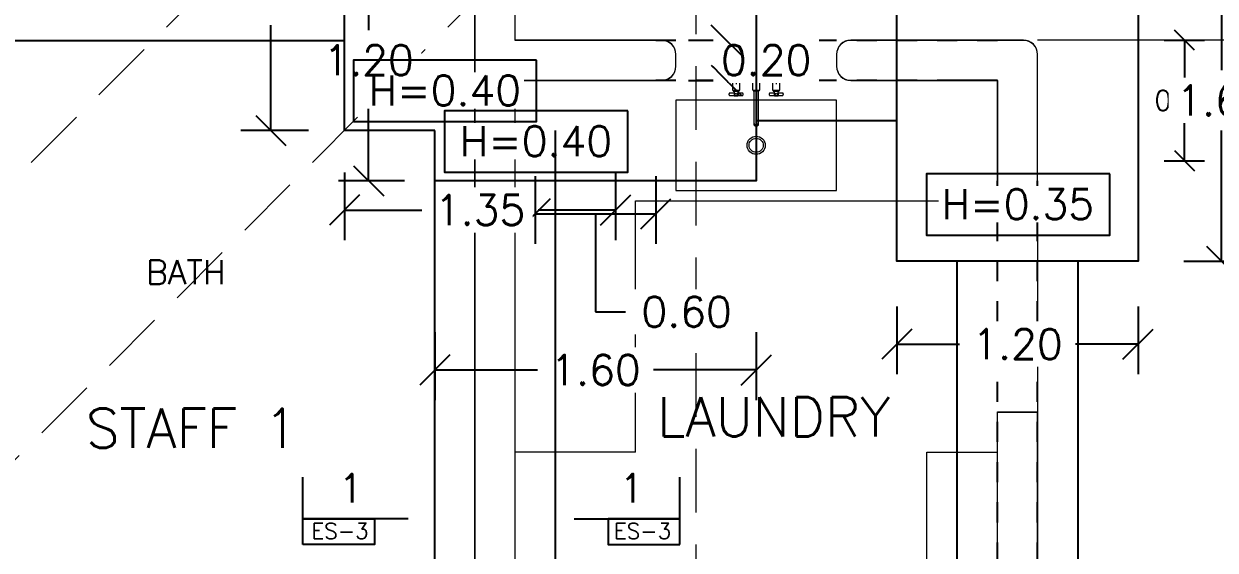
# Model space of a CAD drawing. Header units: metres. Extents: x -25 to 234, y -25 to 53.
# Drawn here: x 91.08 to 97.01, y 31.92 to 34.54 of the extents above; entities that cross this region are included whole.
import ezdxf

# ---------------------------------------------------------------- set-up
doc = ezdxf.new("R2010")
doc.units = ezdxf.units.M
doc.header["$LTSCALE"] = 0.1
doc.header["$MEASUREMENT"] = 0
doc.header["$PDMODE"] = 66
for name, pattern in [('CENTER2', [28.575, 19.05, -3.175, 3.175, -3.175]), ('CONTINUA', [0]), ('HIDDEN', [0.375, 0.25, -0.125]), ('HIDDEN2', [4.7625, 3.175, -1.5875])]:
    doc.linetypes.add(name, pattern=pattern)
for name, color, linetype in [('001-DIMTEXTO', 4, 'Continuous'), ('DIMENSIONES', 7, 'Continuous'), ('DIMTEXTO', 4, 'Continuous'), ('HATCH', 8, 'Continuous'), ('TEXTOS', 4, 'Continuous'), ('VIGAS', 1, 'HIDDEN'), ('ZAPATAS', 6, 'Continuous')]:
    doc.layers.add(name, color=color, linetype=linetype)
for name, color, linetype, lineweight in [('A-WALL', 7, 'Continuous', 5), ('MOB FIJOS', 251, 'Continuous', 0), ('MOBILIARIOS', 252, 'Continuous', 0), ('piso', 253, 'Continuous', 0)]:
    doc.layers.add(name, color=color, linetype=linetype, lineweight=lineweight)
doc.layers.add('Techos 1', color=7, linetype='HIDDEN2', lineweight=9, true_color=0x42391a)
doc.styles.add('SMPLEX', font='simplex.shx')
doc.styles.get("Standard").update_dxf_attribs({"font": 'arial.ttf'})
doc.dimstyles.new('DIM-50', dxfattribs={"dimscale": 0.5, "dimtxt": 0.2, "dimasz": 0.2, "dimexe": 0.2, "dimexo": 0.2, "dimgap": 0.1, "dimtad": 0, "dimtih": 1, "dimtoh": 1, "dimzin": 0, "dimdsep": 46, "dimtxsty": 'SMPLEX', "dimblk1": 'OBLIQUE', "dimblk2": 'OBLIQUE', "dimsah": 1, "dimcen": 0.2, "dimclrd": 4, "dimclre": 4, "dimclrt": 4, "dimadec": 0, "dimazin": 0, "dimtfac": 1, "dimtmove": 0, "dimatfit": 3, "dimldrblk": 'OPEN30', "dimfxl": 0.2, "dimfxlon": 1, "dimtolj": 1, "dimtzin": 0, "dimarcsym": 0})
doc.dimstyles.new('DIM-75', dxfattribs={"dimscale": 0.75, "dimtxt": 0.2, "dimasz": 0.2, "dimexe": 0.2, "dimexo": 0.2, "dimgap": 0.1, "dimtad": 0, "dimtih": 1, "dimtoh": 1, "dimzin": 0, "dimdsep": 46, "dimtxsty": 'SMPLEX', "dimblk1": 'OBLIQUE', "dimblk2": 'OBLIQUE', "dimsah": 1, "dimcen": 0.2, "dimclrd": 4, "dimclre": 4, "dimclrt": 4, "dimadec": 0, "dimazin": 0, "dimtfac": 1, "dimtmove": 1, "dimatfit": 3, "dimldrblk": 'OPEN30', "dimfxl": 0.25, "dimfxlon": 1, "dimtfill": 1, "dimtolj": 1, "dimtzin": 0, "dimarcsym": 0})

# ---------------------------------------------------------------- blocks, each defined once
blk = doc.blocks.new('bn29-63')
at = {"linetype": 'CENTER2'}
for p, q in [((-0.1, 0.02), (-0.1, -0.02)), ((-0.025, 0), (-0.031, 0)), ((0.02, 0), (-0.02, 0)), ((0, 0.025), (0, 0.0035)), ((0, 0.02), (0, -0.02)), ((0.025, 0), (0.031, 0)), ((0.1, 0.02), (0.1, -0.02)), ((-0.08, 0), (-0.12, 0)), ((0, -0.025), (0, -0.0035)), ((0.12, 0), (0.08, 0))]:
    blk.add_line(p, q, dxfattribs=at)
at = {"linetype": 'Continuous'}
for p, q in [((-0.0275, 0), (-0.0275, -0.0055)), ((0.0275, -0.0055), (0.0275, 0)), ((-0.1275, 0), (-0.0725, 0)), ((-0.1275, 0), (-0.1275, -0.0055)), ((-0.127, -0.006), (-0.073, -0.006)), ((-0.1225, -0.0065), (-0.1225, -0.0095)), ((-0.122, -0.01), (-0.078, -0.01)), ((-0.118, -0.01), (-0.118, -0.0505)), ((-0.1175, -0.051), (-0.0825, -0.051)), ((-0.1148, -0.051), (-0.1148, -0.0547)), ((-0.1144, -0.0552), (-0.0856, -0.0552)), ((-0.1098, -0.0554), (-0.0903, -0.0554)), ((-0.1098, -0.0554), (-0.1098, -0.0674)), ((-0.1089, -0.0552), (-0.1089, -0.0554)), ((-0.0911, -0.0554), (-0.0911, -0.0552)), ((-0.0903, -0.0675), (-0.0903, -0.0554)), ((-0.0851, -0.0547), (-0.0851, -0.051)), ((-0.082, -0.0505), (-0.082, -0.01)), ((-0.0775, -0.0095), (-0.0775, -0.0065)), ((-0.0725, -0.0055), (-0.0725, 0)), ((-0.0225, -0.007), (-0.0225, -0.0095)), ((-0.018, -0.011), (-0.018, -0.0495)), ((-0.015, -0.051), (-0.015, -0.0535)), ((-0.0115, -0.055), (-0.0115, -0.1745)), ((0.0115, -0.1745), (0.0115, -0.055)), ((0.015, -0.0535), (0.015, -0.051)), ((0.018, -0.0495), (0.018, -0.011)), ((0.0225, -0.0095), (0.0225, -0.007)), ((0.0725, 0), (0.1275, 0)), ((0.0725, 0), (0.0725, -0.0055)), ((0.073, -0.006), (0.127, -0.006)), ((0.0775, -0.0065), (0.0775, -0.0095)), ((0.078, -0.01), (0.122, -0.01)), ((0.082, -0.01), (0.082, -0.0505)), ((0.0825, -0.051), (0.1175, -0.051)), ((0.0851, -0.051), (0.0851, -0.0547)), ((0.0856, -0.0552), (0.1144, -0.0552)), ((0.0902, -0.0554), (0.1097, -0.0554)), ((0.0902, -0.0554), (0.0902, -0.0674)), ((0.0911, -0.0552), (0.0911, -0.0554)), ((0.1089, -0.0554), (0.1089, -0.0552)), ((0.1097, -0.0675), (0.1097, -0.0554)), ((0.1148, -0.0547), (0.1148, -0.051)), ((0.118, -0.0505), (0.118, -0.01)), ((0.1225, -0.0095), (0.1225, -0.0065)), ((0.1275, -0.0055), (0.1275, 0)), ((-0.1353, -0.0707), (-0.1353, -0.0709)), ((-0.1353, -0.0709), (-0.1353, -0.0711)), ((-0.1098, -0.0649), (-0.132, -0.0649)), ((-0.132, -0.0769), (-0.1098, -0.0769)), ((-0.1098, -0.0743), (-0.1098, -0.0779)), ((-0.1092, -0.0784), (-0.0908, -0.0784)), ((-0.068, -0.0649), (-0.0903, -0.0649)), ((-0.0903, -0.0779), (-0.0903, -0.0744)), ((-0.0903, -0.0769), (-0.068, -0.0769)), ((-0.0647, -0.0709), (-0.0647, -0.0708)), ((-0.0647, -0.0711), (-0.0647, -0.0709)), ((0.0647, -0.0707), (0.0647, -0.0709)), ((0.0647, -0.0709), (0.0647, -0.0711)), ((0.0902, -0.0649), (0.068, -0.0649)), ((0.068, -0.0769), (0.0902, -0.0769)), ((0.0902, -0.0743), (0.0902, -0.0779)), ((0.0908, -0.0784), (0.1092, -0.0784)), ((0.132, -0.0649), (0.1097, -0.0649)), ((0.1097, -0.0779), (0.1097, -0.0744)), ((0.1097, -0.0769), (0.132, -0.0769)), ((0.1353, -0.0709), (0.1353, -0.0708)), ((0.1353, -0.0711), (0.1353, -0.0709)), ((-0.0115, -0.1745), (-0.0115, -0.2108)), ((0.0115, -0.2108), (0.0115, -0.1745)), ((-0.0116, -0.2129), (-0.0116, -0.2196)), ((-0.0115, -0.2108), (-0.0115, -0.2129)), ((0.0115, -0.2129), (0.0115, -0.2108)), ((0.0116, -0.2196), (0.0116, -0.2129))]:
    blk.add_line(p, q, dxfattribs=at)
for centre in [(-0.1, -0.0709), (0.1, -0.0709)]:
    blk.add_circle(centre, 0.006, dxfattribs=at)
for centre, radius, start, end in [((-0.127, -0.0055), 0.0005, 180, 270), ((-0.123, -0.0065), 0.0005, 0, 90), ((-0.122, -0.0095), 0.0005, 180, 270), ((-0.1175, -0.0505), 0.0005, 180, 270), ((-0.1144, -0.0547), 0.0005, 180, 270), ((-0.0856, -0.0547), 0.0005, 270, 0), ((-0.0825, -0.0505), 0.0005, 270, 0), ((-0.078, -0.0095), 0.0005, 270, 0), ((-0.077, -0.0065), 0.0005, 90, 180), ((-0.073, -0.0055), 0.0005, 270, 0), ((-0.027, -0.0055), 0.000484, 180.59089, 257.20816), ((-0.0118, 2.0449), 2.0509, 269.6737, 270.02288), ((-0.0235, -0.007), 0.000994, 359.90149, 76.90515), ((-0.019, -0.011), 0.000956, 357.64471, 77.70928), ((-0.0175, -0.0495), 0.000478, 178.26733, 257.13819), ((-0.016, -0.051), 0.000959, 357.75001, 77.99186), ((-0.0125, -0.055), 0.000979, 359.48235, 72.31636), ((0.0125, -0.055), 0.000994, 107.89165, 180.11735), ((0.0145, -0.0535), 0.000492, 288.09484, 0.3106), ((0.016, -0.051), 0.000997, 103.36277, 180.02544), ((0.0175, -0.0495), 0.000475, 305.7664, 0.81013), ((0.019, -0.011), 0.000999, 105.48615, 180.00027), ((0.022, -0.0095), 0.000468, 302.26955, 1.21771), ((0.0235, -0.007), 0.000969, 105.51501, 182.34459), ((0.073, -0.0055), 0.0005, 180, 270), ((0.077, -0.0065), 0.0005, 0, 90), ((0.078, -0.0095), 0.0005, 180, 270), ((0.0825, -0.0505), 0.0005, 180, 270), ((0.0856, -0.0547), 0.0005, 180, 270), ((0.1144, -0.0547), 0.0005, 270, 0), ((0.1175, -0.0505), 0.0005, 270, 0), ((0.122, -0.0095), 0.0005, 270, 0), ((0.123, -0.0065), 0.0005, 90, 180), ((0.127, -0.0055), 0.0005, 270, 0), ((-0.1092, -0.0779), 0.0005, 180, 270), ((-0.0908, -0.0779), 0.0005, 270, 0), ((0.0908, -0.0779), 0.0005, 180, 270), ((0.1092, -0.0779), 0.0005, 270, 0), ((0, -0.2181), 0.0121, 213.9793, 325.16022)]:
    blk.add_arc(centre, radius, start, end, dxfattribs=at)
for centre, major_axis, ratio, start_param, end_param in [((0, 0), (0.0275, 0), 0.000034, 2.667121, 6.283185), ((0, 0), (0.0259, 0), 0.000034, 2.815846, 6.283185), ((0, 0), (0.0275, 0), 0.000034, 0, 0.47639), ((0, 0), (0.0259, 0), 0.000034, 0, 0.327867), ((0, -0.006), (0.027, 0), 0.000034, 3.141456, 6.282925), ((0, -0.01), (0.022, 0), 0.000034, 3.142066, 6.283185), ((0, -0.05), (0.0175, 0), 0.000034, 2.696758, 6.283185), ((0, -0.054), (0.0145, 0), 0.000034, 3.141569, 6.283185), ((0, -0.05), (0.0175, 0), 0.000034, 0, 0.440577), ((0, -0.2129), (0.0116, 0), 0.906322, 3.141593, 6.283185), ((0, -0.2196), (0.0116, 0), 0.906322, 3.141593, 3.655143), ((0, -0.2129), (0.0115, 0), 0.906322, 3.141593, 6.283185), ((0, -0.2196), (0.0116, 0), 0.906322, 5.752494, 6.283185)]:
    blk.add_ellipse(centre, major_axis=major_axis, ratio=ratio, start_param=start_param, end_param=end_param, dxfattribs=at)
for points, knots in [([(-0.0225, -0.0095), (-0.0225, -0.0095), (-0.0225, -0.0096), (-0.0225, -0.0097), (-0.0224, -0.0098), (-0.0223, -0.0099), (-0.0222, -0.01), (-0.0222, -0.01), (-0.0221, -0.01)], [0, 0, 0, 0, 0.042757, 0.325645, 0.547786, 0.733379, 0.889807, 1, 1, 1, 1]), ([(-0.015, -0.0535), (-0.015, -0.0535), (-0.015, -0.0536), (-0.015, -0.0537), (-0.0149, -0.0538), (-0.0148, -0.0539), (-0.0147, -0.054), (-0.0146, -0.054), (-0.0146, -0.054), (-0.0146, -0.054)], [0, 0, 0, 0, 0.071045, 0.33477, 0.544053, 0.719742, 0.867475, 0.987287, 1, 1, 1, 1]), ([(0.0271, -0.006), (0.0272, -0.006), (0.0272, -0.0059), (0.0274, -0.0058), (0.0275, -0.0057), (0.0275, -0.0056), (0.0275, -0.0055), (0.0275, -0.0055)], [0, 0, 0, 0, 0.168578, 0.402971, 0.679997, 0.948361, 1, 1, 1, 1]), ([(-0.1321, -0.0649), (-0.1321, -0.0649), (-0.1324, -0.0649), (-0.1329, -0.0651), (-0.1335, -0.0655), (-0.134, -0.066), (-0.1344, -0.0668), (-0.1348, -0.0677), (-0.1351, -0.0687), (-0.1353, -0.0697), (-0.1353, -0.0704), (-0.1353, -0.0707)], [0, 0, 0, 0, 0.045604, 0.158159, 0.271631, 0.39062, 0.514613, 0.640295, 0.76551, 0.890129, 1, 1, 1, 1]), ([(-0.1353, -0.0711), (-0.1353, -0.0712), (-0.1353, -0.0717), (-0.1352, -0.0726), (-0.135, -0.0736), (-0.1346, -0.0746), (-0.1342, -0.0754), (-0.1337, -0.0761), (-0.1332, -0.0766), (-0.1326, -0.0769), (-0.1322, -0.0769), (-0.1321, -0.0769)], [0, 0, 0, 0, 0.048847, 0.173034, 0.297636, 0.422848, 0.549037, 0.676469, 0.804317, 0.914337, 1, 1, 1, 1]), ([(-0.1098, -0.0674), (-0.1098, -0.0678), (-0.1097, -0.0681), (-0.1097, -0.0693), (-0.1097, -0.0701), (-0.1097, -0.0722), (-0.1098, -0.0734), (-0.1098, -0.0743)], [0.4022822, 0.4022822, 0.4022822, 0.4022822, 0.4375, 0.4375, 0.5, 0.5, 0.5975436, 0.5975436, 0.5975436, 0.5975436]), ([(-0.0903, -0.0675), (-0.0903, -0.0678), (-0.0903, -0.0682), (-0.0903, -0.0693), (-0.0903, -0.0701), (-0.0903, -0.0709)], [0.90411341, 0.90411341, 0.90411341, 0.90411341, 0.9375, 0.9375, 1, 1, 1, 1]), ([(-0.0647, -0.0708), (-0.0647, -0.0706), (-0.0647, -0.0701), (-0.0648, -0.0692), (-0.065, -0.0682), (-0.0654, -0.0672), (-0.0658, -0.0664), (-0.0663, -0.0657), (-0.0668, -0.0652), (-0.0674, -0.0649), (-0.0678, -0.0649), (-0.0679, -0.0649)], [0, 0, 0, 0, 0.048847, 0.173034, 0.297636, 0.422848, 0.549037, 0.676469, 0.804317, 0.914337, 1, 1, 1, 1]), ([(-0.0679, -0.0769), (-0.0679, -0.0769), (-0.0676, -0.0769), (-0.0671, -0.0767), (-0.0665, -0.0763), (-0.066, -0.0758), (-0.0656, -0.075), (-0.0652, -0.0742), (-0.0649, -0.0731), (-0.0647, -0.0721), (-0.0647, -0.0714), (-0.0647, -0.0711)], [0, 0, 0, 0, 0.045604, 0.158159, 0.271631, 0.39062, 0.514613, 0.640295, 0.76551, 0.890129, 1, 1, 1, 1]), ([(0.0679, -0.0649), (0.0679, -0.0649), (0.0676, -0.0649), (0.0671, -0.0651), (0.0665, -0.0655), (0.066, -0.066), (0.0656, -0.0668), (0.0652, -0.0677), (0.0649, -0.0687), (0.0647, -0.0697), (0.0647, -0.0704), (0.0647, -0.0707)], [0, 0, 0, 0, 0.045604, 0.158159, 0.271631, 0.39062, 0.514613, 0.640295, 0.76551, 0.890129, 1, 1, 1, 1]), ([(0.0647, -0.0711), (0.0647, -0.0712), (0.0647, -0.0717), (0.0648, -0.0726), (0.065, -0.0736), (0.0654, -0.0746), (0.0658, -0.0754), (0.0663, -0.0761), (0.0668, -0.0766), (0.0674, -0.0769), (0.0678, -0.0769), (0.0679, -0.0769)], [0, 0, 0, 0, 0.048847, 0.173034, 0.297636, 0.422848, 0.549037, 0.676469, 0.804317, 0.914337, 1, 1, 1, 1]), ([(0.0902, -0.0674), (0.0902, -0.0678), (0.0903, -0.0681), (0.0903, -0.0693), (0.0903, -0.0701), (0.0903, -0.0722), (0.0902, -0.0734), (0.0902, -0.0743)], [0.4022822, 0.4022822, 0.4022822, 0.4022822, 0.4375, 0.4375, 0.5, 0.5, 0.5975436, 0.5975436, 0.5975436, 0.5975436]), ([(0.1097, -0.0675), (0.1097, -0.0678), (0.1097, -0.0682), (0.1097, -0.0693), (0.1097, -0.0701), (0.1097, -0.0709)], [0.90411341, 0.90411341, 0.90411341, 0.90411341, 0.9375, 0.9375, 1, 1, 1, 1]), ([(0.1353, -0.0708), (0.1353, -0.0706), (0.1353, -0.0701), (0.1352, -0.0692), (0.135, -0.0682), (0.1346, -0.0672), (0.1342, -0.0664), (0.1337, -0.0657), (0.1332, -0.0652), (0.1326, -0.0649), (0.1322, -0.0649), (0.1321, -0.0649)], [0, 0, 0, 0, 0.048847, 0.173034, 0.297636, 0.422848, 0.549037, 0.676469, 0.804317, 0.914337, 1, 1, 1, 1]), ([(0.1321, -0.0769), (0.1321, -0.0769), (0.1324, -0.0769), (0.1329, -0.0767), (0.1335, -0.0763), (0.134, -0.0758), (0.1344, -0.075), (0.1348, -0.0742), (0.1351, -0.0731), (0.1353, -0.0721), (0.1353, -0.0714), (0.1353, -0.0711)], [0, 0, 0, 0, 0.045604, 0.158159, 0.271631, 0.39062, 0.514613, 0.640295, 0.76551, 0.890129, 1, 1, 1, 1])]:
    blk.add_open_spline(points, degree=3, knots=knots, dxfattribs=at)
for points in [[(-0.0903, -0.0709), (-0.0903, -0.0722), (-0.0903, -0.0734), (-0.0903, -0.0744)], [(0.1097, -0.0709), (0.1097, -0.0722), (0.1097, -0.0734), (0.1097, -0.0744)]]:
    blk.add_open_spline(points, degree=3, dxfattribs=at)
blk = doc.blocks.new('PL MUEBLES 1N NASAS 09')
at = {"layer": 'A-WALL', "color": 4}
for p, q in [((47.6305, 35.6941), (47.6305, 39.089)), ((50.2305, 38.759), (50.0305, 38.759)), ((50.2305, 38.129), (50.2305, 38.759)), ((50.3005, 38.059), (50.3605, 38.059)), ((50.2305, 34.759), (50.2305, 37.109)), ((50.2305, 37.109), (50.4305, 37.109)), ((50.4305, 34.629), (50.4305, 37.109))]:
    blk.add_line(p, q, dxfattribs=at)
for points in [[(47.8305, 38.959), (47.8305, 39.289, 0.414214), (47.7605, 39.359), (44.4005, 39.359, -0.414214), (44.3305, 39.429), (44.3305, 39.6863, 0.414214), (44.2605, 39.7563), (44.1805, 39.7563), (44.1805, 39.359), (42.1305, 39.359)], [(47.8305, 34.759), (47.8305, 38.759), (48.5605, 38.759, 0.414214), (48.6305, 38.829), (48.6305, 38.889, 0.414214), (48.5605, 38.959), (47.8305, 38.959)], [(50.4305, 38.129), (50.4305, 38.889, 0.414214), (50.3605, 38.959), (49.5005, 38.959, 0.414214), (49.4305, 38.889), (49.4305, 38.829, 0.414214), (49.5005, 38.759), (50.2305, 38.759)]]:
    blk.add_lwpolyline(points, format="xyb", dxfattribs=at)
for centre, start, end in [((50.3005, 38.129), 180, 270), ((50.3605, 38.129), 270, 0)]:
    blk.add_arc(centre, 0.07, start, end, dxfattribs=at)
at = {"layer": 'MOB FIJOS', "color": 4, "ltscale": 0.01}
blk.add_lwpolyline([(49.43, 38.6606), (48.63, 38.6606), (48.63, 38.2106), (49.43, 38.2106)], close=True, dxfattribs=at)
for major_axis in [(-0.0318, -0.0318), (-0.0247, -0.0247)]:
    blk.add_ellipse((49.03, 38.4356), major_axis=major_axis, ratio=1, start_param=2.356194489560823, end_param=8.639379796740409, dxfattribs=at)
at = {"layer": 'MOBILIARIOS', "color": 4}
for p, q in [((48.43, 36.909), (47.83, 36.909)), ((49.88, 34.759), (49.88, 36.909)), ((49.88, 36.909), (50.23, 36.909))]:
    blk.add_line(p, q, dxfattribs=at)
blk.add_lwpolyline([(48.43, 36.909), (48.43, 38.159), (50.23, 38.159)], dxfattribs=at)
at = {"layer": 'Techos 1', "color": 4}
for p, q in [((47.3305, 40.259), (44.1805, 37.109)), ((48.7305, 40.259), (44.6305, 36.159)), ((48.7305, 40.259), (48.7305, 32.059))]:
    blk.add_line(p, q, dxfattribs=at)
at = {"layer": 'MOB FIJOS', "color": 4, "ltscale": 0.01}
blk.add_blockref('bn29-63', (49.03, 38.7606), dxfattribs=at)
at = {"layer": 'TEXTOS', "color": 4, "width": 3.404877}
for s, insert, char_height, attachment_point in [('{\\Fromans|c0;\\H0.8x;BATH}', (46.3902, 37.7436), 0.15, 9), ('{\\Fromans|c0; LAUNDRY}', (48.403, 36.9868), 0.195, 7), ('{\\Fromans|c0; STAFF 1}', (45.5608, 36.9302), 0.195, 7)]:
    blk.add_mtext(s, dxfattribs=dict(at, insert=insert, char_height=char_height, attachment_point=attachment_point))
blk = doc.blocks.new('A$C2bbc346b')
at = {"layer": 'A-WALL', "color": 7, "true_color": 0xffffff}
blk.add_line((10.4, -14.1891), (10.2, -14.1891), dxfattribs=at)
blk.add_lwpolyline([(7.8, -13.8591), (7.8, -17.254)], dxfattribs=at)
for points in [[(8, -18.1891), (8, -14.1891), (8.73, -14.1891, 0.414214), (8.8, -14.1191), (8.8, -14.0591, 0.414214), (8.73, -13.9891), (8, -13.9891), (8, -13.6591, 0.414214)], [(10.2, -18.1891), (10.4, -18.1891), (10.4, -15.8391), (10.6, -15.8391), (10.6, -18.3191, -0.414214), (10.53, -18.3891), (9.87, -18.3891, -0.414214), (9.8, -18.3191), (9.8, -18.2591, -0.414214), (9.87, -18.1891), (10.4, -18.1891), (10.4, -16.5555)]]:
    blk.add_lwpolyline(points, format="xyb", dxfattribs=at)
blk.add_lwpolyline([(10.53, -14.8891, 0.414214), (10.6, -14.8191), (10.6, -14.0591, 0.414214), (10.53, -13.9891), (9.67, -13.9891, 0.414214), (9.6, -14.0591), (9.6, -14.1191, 0.414214), (9.67, -14.1891), (10.4, -14.1891), (10.4, -14.8191, 0.414214), (10.47, -14.8891)], format="xyb", close=True, dxfattribs=at)
blk = doc.blocks.new('_Oblique')
at = {"color": 0, "linetype": 'ByBlock', "lineweight": -2}
blk.add_line((-0.5, -0.5), (0.5, 0.5), dxfattribs=at)
blk = doc.blocks.new('*D787')
at = {"layer": 'Defpoints', "color": 0, "ltscale": 0.2, "transparency": 16777216}
for p in [(103.5491, -15.995), (104.2799, -15.995), (103.5491, -16.595)]:
    blk.add_point(p, dxfattribs=at)
at = {"layer": 'DIMTEXTO', "color": 4, "lineweight": -2, "ltscale": 0.2, "transparency": 16777216}
for p, q in [((104.1799, -15.995), (104.3799, -15.995)), ((104.2799, -15.995), (104.2799, -16.195)), ((104.2799, -16.595), (104.2799, -16.395)), ((104.1799, -16.595), (104.3799, -16.595))]:
    blk.add_line(p, q, dxfattribs=at)
at = {"layer": 'DIMTEXTO', "color": 4, "lineweight": -2, "ltscale": 0.2, "transparency": 16777216, "xscale": 0.1, "yscale": 0.1, "zscale": 0.1}
for p, rotation in [((104.2799, -15.995), 90), ((104.2799, -16.595), 270)]:
    blk.add_blockref('_Oblique', p, dxfattribs=dict(at, rotation=rotation))
at = {"layer": 'DIMTEXTO', "color": 4, "ltscale": 0.2, "transparency": 16777216, "insert": (104.2799, -16.295), "char_height": 0.1, "attachment_point": 5, "style": 'SMPLEX'}
blk.add_mtext('\\A1;0.60', dxfattribs=at)
blk = doc.blocks.new('_Open30')
at = {"layer": 'DIMTEXTO', "color": 0, "lineweight": -2}
for p, q in [((-1, 0.268), (0, 0)), ((0, 0), (-1, -0.268)), ((0, 0), (-1, 0))]:
    blk.add_line(p, q, dxfattribs=at)
blk = doc.blocks.new('*D789')
at = {"layer": 'Defpoints', "color": 0, "ltscale": 0.2, "transparency": 16777216}
for p in [(103.3493, -15.7136), (103.3493, -15.9947), (103.5491, -15.995)]:
    blk.add_point(p, dxfattribs=at)
at = {"layer": 'DIMTEXTO', "color": 4, "lineweight": -2, "ltscale": 0.2, "transparency": 16777216}
for p, q in [((103.3493, -15.8136), (103.3493, -15.6136)), ((103.5491, -15.8136), (103.5491, -15.6136)), ((103.3493, -15.7136), (103.2493, -15.7136)), ((103.5491, -15.7136), (103.3493, -15.7136))]:
    blk.add_line(p, q, dxfattribs=at)
at = {"layer": 'DIMTEXTO', "color": 4, "lineweight": -2, "ltscale": 0.2, "transparency": 16777216, "xscale": 0.1, "yscale": 0.1, "zscale": 0.1, "rotation": 180}
blk.add_blockref('_Oblique', (103.3493, -15.7136), dxfattribs=at)
at = {"layer": 'DIMTEXTO', "color": 4, "lineweight": -2, "ltscale": 0.2, "transparency": 16777216, "xscale": 0.1, "yscale": 0.1, "zscale": 0.1}
blk.add_blockref('_Oblique', (103.5491, -15.7136), dxfattribs=at)
at = {"layer": 'DIMTEXTO', "color": 4, "ltscale": 0.2, "transparency": 16777216, "insert": (103.0469, -15.7136), "char_height": 0.1, "attachment_point": 5, "style": 'SMPLEX'}
blk.add_mtext('\\A1;0.20', dxfattribs=at)
blk = doc.blocks.new('*D945')
at = {"layer": 'Defpoints', "color": 0, "linetype": 'CONTINUA', "transparency": 16777216}
for p in [(101.0491, -16.409), (101.6491, -16.409), (101.6491, -16.8595)]:
    blk.add_point(p, dxfattribs=at)
at = {"layer": 'DIMENSIONES', "color": 4, "linetype": 'CONTINUA', "lineweight": -2, "transparency": 16777216}
for p, q in [((101.0491, -16.672), (101.0491, -17.0095)), ((101.6491, -16.672), (101.6491, -17.0095)), ((101.0491, -16.8595), (101.6491, -16.8595)), ((101.3491, -16.8595), (101.3491, -17.347)), ((101.3491, -17.347), (101.4991, -17.347))]:
    blk.add_line(p, q, dxfattribs=at)
at = {"layer": 'DIMENSIONES', "color": 4, "linetype": 'CONTINUA', "lineweight": -2, "transparency": 16777216, "xscale": 0.15, "yscale": 0.15, "zscale": 0.15, "rotation": 180}
blk.add_blockref('_Oblique', (101.0491, -16.8595), dxfattribs=at)
at = {"layer": 'DIMENSIONES', "color": 4, "linetype": 'CONTINUA', "lineweight": -2, "transparency": 16777216, "xscale": 0.15, "yscale": 0.15, "zscale": 0.15}
blk.add_blockref('_Oblique', (101.6491, -16.8595), dxfattribs=at)
at = {"layer": 'DIMENSIONES', "color": 4, "linetype": 'CONTINUA', "transparency": 16777216, "insert": (101.8027, -17.347), "char_height": 0.15, "attachment_point": 5, "style": 'SMPLEX', "bg_fill": 3, "box_fill_scale": 1.25, "bg_fill_color": 256, "bg_fill_true_color": 13158600, "bg_fill_transparency": 0}
blk.add_mtext('\\A1;0.60', dxfattribs=at)
blk = doc.blocks.new('*D946')
at = {"layer": 'Defpoints', "color": 0, "linetype": 'CONTINUA', "transparency": 16777216}
for p in [(101.6491, -15.995), (101.0491, -16.195)]:
    blk.add_point(p, dxfattribs=at)
at = {"layer": 'DIMENSIONES', "color": 4, "linetype": 'CONTINUA', "lineweight": -2, "transparency": 16777216}
for p, q in [((101.8126, -15.995), (102.1501, -15.995)), ((102.0001, -16.195), (102.0001, -15.995)), ((101.8126, -16.195), (102.1501, -16.195))]:
    blk.add_line(p, q, dxfattribs=at)
at = {"layer": 'DIMENSIONES', "color": 4, "linetype": 'CONTINUA', "transparency": 16777216, "insert": (102.1985, -16.095), "char_height": 0.15, "attachment_point": 5, "style": 'SMPLEX', "bg_fill": 3, "box_fill_scale": 1.25, "bg_fill_color": 256, "bg_fill_true_color": 13158600, "bg_fill_transparency": 0}
blk.add_mtext('\\A1;0.20', dxfattribs=at)
at = {"layer": 'Defpoints', "color": 0, "linetype": 'CONTINUA', "transparency": 16777216}
blk.add_point((102.0001, -15.995), dxfattribs=at)
at = {"layer": 'DIMENSIONES', "color": 4, "linetype": 'CONTINUA', "lineweight": -2, "transparency": 16777216, "xscale": 0.15, "yscale": 0.15, "zscale": 0.15}
for p, rotation in [((102.0001, -15.995), 90), ((102.0001, -16.195), 270)]:
    blk.add_blockref('_Oblique', p, dxfattribs=dict(at, rotation=rotation))
blk = doc.blocks.new('*D947')
at = {"layer": 'Defpoints', "color": 0, "linetype": 'CONTINUA', "transparency": 16777216}
for p in [(100.5491, -16.695), (102.1491, -16.695), (102.1491, -17.6366)]:
    blk.add_point(p, dxfattribs=at)
at = {"layer": 'DIMENSIONES', "color": 4, "linetype": 'CONTINUA', "lineweight": -2, "transparency": 16777216}
for p, q in [((100.5491, -17.4491), (100.5491, -17.7866)), ((102.1491, -17.4491), (102.1491, -17.7866)), ((100.5491, -17.6366), (101.0598, -17.6366)), ((102.1491, -17.6366), (101.6384, -17.6366))]:
    blk.add_line(p, q, dxfattribs=at)
at = {"layer": 'DIMENSIONES', "color": 4, "linetype": 'CONTINUA', "lineweight": -2, "transparency": 16777216, "xscale": 0.15, "yscale": 0.15, "zscale": 0.15, "rotation": 180}
blk.add_blockref('_Oblique', (100.5491, -17.6366), dxfattribs=at)
at = {"layer": 'DIMENSIONES', "color": 4, "linetype": 'CONTINUA', "lineweight": -2, "transparency": 16777216, "xscale": 0.15, "yscale": 0.15, "zscale": 0.15}
blk.add_blockref('_Oblique', (102.1491, -17.6366), dxfattribs=at)
at = {"layer": 'DIMENSIONES', "color": 4, "linetype": 'CONTINUA', "transparency": 16777216, "insert": (101.3491, -17.6366), "char_height": 0.15, "attachment_point": 5, "style": 'SMPLEX', "bg_fill": 3, "box_fill_scale": 1.25, "bg_fill_color": 256, "bg_fill_true_color": 13158600, "bg_fill_transparency": 0}
blk.add_mtext('\\A1;1.60', dxfattribs=at)
blk = doc.blocks.new('*D948')
at = {"layer": 'Defpoints', "color": 0, "linetype": 'CONTINUA', "transparency": 16777216}
for p in [(100.22, -15.495), (100.5491, -15.495), (100.5491, -16.695)]:
    blk.add_point(p, dxfattribs=at)
at = {"layer": 'DIMENSIONES', "color": 4, "linetype": 'CONTINUA', "lineweight": -2, "transparency": 16777216}
for p, q in [((100.3991, -15.495), (100.07, -15.495)), ((100.22, -15.495), (100.22, -15.945)), ((100.22, -16.695), (100.22, -16.245)), ((100.3991, -16.695), (100.07, -16.695))]:
    blk.add_line(p, q, dxfattribs=at)
at = {"layer": 'DIMENSIONES', "color": 4, "linetype": 'CONTINUA', "lineweight": -2, "transparency": 16777216, "xscale": 0.15, "yscale": 0.15, "zscale": 0.15}
for p, rotation in [((100.22, -15.495), 90), ((100.22, -16.695), 270)]:
    blk.add_blockref('_Oblique', p, dxfattribs=dict(at, rotation=rotation))
at = {"layer": 'DIMENSIONES', "color": 4, "linetype": 'CONTINUA', "transparency": 16777216, "insert": (100.22, -16.095), "char_height": 0.15, "attachment_point": 5, "style": 'SMPLEX', "bg_fill": 3, "box_fill_scale": 1.25, "bg_fill_color": 256, "bg_fill_true_color": 13158600, "bg_fill_transparency": 0}
blk.add_mtext('\\A1;1.20', dxfattribs=at)
blk = doc.blocks.new('*D951')
at = {"layer": 'Defpoints', "color": 0, "linetype": 'CONTINUA', "transparency": 16777216}
for p in [(99.7332, -15.095), (100.0997, -15.095), (100.0997, -16.445)]:
    blk.add_point(p, dxfattribs=at)
at = {"layer": 'DIMENSIONES', "color": 4, "linetype": 'CONTINUA', "lineweight": -2, "transparency": 16777216}
for p, q in [((99.9207, -15.095), (99.5832, -15.095)), ((99.7332, -15.095), (99.7332, -15.62)), ((99.7332, -16.445), (99.7332, -15.92)), ((99.9207, -16.445), (99.5832, -16.445))]:
    blk.add_line(p, q, dxfattribs=at)
at = {"layer": 'DIMENSIONES', "color": 4, "linetype": 'CONTINUA', "lineweight": -2, "transparency": 16777216, "xscale": 0.15, "yscale": 0.15, "zscale": 0.15}
for p, rotation in [((99.7332, -15.095), 90), ((99.7332, -16.445), 270)]:
    blk.add_blockref('_Oblique', p, dxfattribs=dict(at, rotation=rotation))
at = {"layer": 'DIMENSIONES', "color": 4, "linetype": 'CONTINUA', "transparency": 16777216, "insert": (99.7332, -15.77), "char_height": 0.15, "attachment_point": 5, "style": 'SMPLEX', "bg_fill": 3, "box_fill_scale": 1.25, "bg_fill_color": 256, "bg_fill_true_color": 13158600, "bg_fill_transparency": 0}
blk.add_mtext('\\A1;1.35', dxfattribs=at)
blk = doc.blocks.new('*D952')
at = {"layer": 'Defpoints', "color": 0, "linetype": 'CONTINUA', "transparency": 16777216}
for p in [(100.0997, -16.445), (101.4491, -16.445), (101.4491, -16.8404)]:
    blk.add_point(p, dxfattribs=at)
at = {"layer": 'DIMENSIONES', "color": 4, "linetype": 'CONTINUA', "lineweight": -2, "transparency": 16777216}
for p, q in [((100.0997, -16.6529), (100.0997, -16.9904)), ((101.4491, -16.6529), (101.4491, -16.9904)), ((100.0997, -16.8404), (100.4851, -16.8404)), ((101.4491, -16.8404), (101.0637, -16.8404))]:
    blk.add_line(p, q, dxfattribs=at)
at = {"layer": 'DIMENSIONES', "color": 4, "linetype": 'CONTINUA', "lineweight": -2, "transparency": 16777216, "xscale": 0.15, "yscale": 0.15, "zscale": 0.15, "rotation": 180}
blk.add_blockref('_Oblique', (100.0997, -16.8404), dxfattribs=at)
at = {"layer": 'DIMENSIONES', "color": 4, "linetype": 'CONTINUA', "lineweight": -2, "transparency": 16777216, "xscale": 0.15, "yscale": 0.15, "zscale": 0.15}
blk.add_blockref('_Oblique', (101.4491, -16.8404), dxfattribs=at)
at = {"layer": 'DIMENSIONES', "color": 4, "linetype": 'CONTINUA', "transparency": 16777216, "insert": (100.7744, -16.8404), "char_height": 0.15, "attachment_point": 5, "style": 'SMPLEX', "bg_fill": 3, "box_fill_scale": 1.25, "bg_fill_color": 256, "bg_fill_true_color": 13158600, "bg_fill_transparency": 0}
blk.add_mtext('\\A1;1.35', dxfattribs=at)
blk = doc.blocks.new('*D962')
at = {"layer": 'Defpoints', "color": 0, "linetype": 'CONTINUA', "transparency": 16777216}
for p in [(102.8491, -17.095), (104.0491, -17.095), (104.0491, -17.5077)]:
    blk.add_point(p, dxfattribs=at)
at = {"layer": 'DIMENSIONES', "color": 4, "linetype": 'CONTINUA', "lineweight": -2, "transparency": 16777216}
for p, q in [((102.8491, -17.3202), (102.8491, -17.6577)), ((104.0491, -17.3202), (104.0491, -17.6577)), ((102.8491, -17.5077), (103.1598, -17.5077)), ((104.0491, -17.5077), (103.7384, -17.5077))]:
    blk.add_line(p, q, dxfattribs=at)
at = {"layer": 'DIMENSIONES', "color": 4, "linetype": 'CONTINUA', "lineweight": -2, "transparency": 16777216, "xscale": 0.15, "yscale": 0.15, "zscale": 0.15, "rotation": 180}
blk.add_blockref('_Oblique', (102.8491, -17.5077), dxfattribs=at)
at = {"layer": 'DIMENSIONES', "color": 4, "linetype": 'CONTINUA', "lineweight": -2, "transparency": 16777216, "xscale": 0.15, "yscale": 0.15, "zscale": 0.15}
blk.add_blockref('_Oblique', (104.0491, -17.5077), dxfattribs=at)
at = {"layer": 'DIMENSIONES', "color": 4, "linetype": 'CONTINUA', "transparency": 16777216, "insert": (103.4491, -17.5077), "char_height": 0.15, "attachment_point": 5, "style": 'SMPLEX', "bg_fill": 3, "box_fill_scale": 1.25, "bg_fill_color": 256, "bg_fill_true_color": 13158600, "bg_fill_transparency": 0}
blk.add_mtext('\\A1;1.20', dxfattribs=at)
blk = doc.blocks.new('*D961')
at = {"layer": 'Defpoints', "color": 0, "linetype": 'CONTINUA', "transparency": 16777216}
for p in [(104.0491, -15.495), (104.4647, -15.495), (104.0491, -17.095)]:
    blk.add_point(p, dxfattribs=at)
at = {"layer": 'DIMENSIONES', "color": 4, "linetype": 'CONTINUA', "lineweight": -2, "transparency": 16777216}
for p, q in [((104.2772, -15.495), (104.6147, -15.495)), ((104.4647, -15.495), (104.4647, -16.145)), ((104.4647, -17.095), (104.4647, -16.445)), ((104.2772, -17.095), (104.6147, -17.095))]:
    blk.add_line(p, q, dxfattribs=at)
at = {"layer": 'DIMENSIONES', "color": 4, "linetype": 'CONTINUA', "lineweight": -2, "transparency": 16777216, "xscale": 0.15, "yscale": 0.15, "zscale": 0.15}
for p, rotation in [((104.4647, -15.495), 90), ((104.4647, -17.095), 270)]:
    blk.add_blockref('_Oblique', p, dxfattribs=dict(at, rotation=rotation))
at = {"layer": 'DIMENSIONES', "color": 4, "linetype": 'CONTINUA', "transparency": 16777216, "insert": (104.4647, -16.295), "char_height": 0.15, "attachment_point": 5, "style": 'SMPLEX', "bg_fill": 3, "box_fill_scale": 1.25, "bg_fill_color": 256, "bg_fill_true_color": 13158600, "bg_fill_transparency": 0}
blk.add_mtext('\\A1;1.60', dxfattribs=at)
blk = doc.blocks.new('A$C49d8b0bc')
at = {"layer": 'DIMTEXTO', "color": 4}
blk.add_lwpolyline([(14.443, 7.2817), (13.5306, 7.2817), (13.5306, 6.9761), (14.443, 6.9761)], close=True, dxfattribs=at)
at = {"layer": 'TEXTOS', "color": 6, "linetype": 'Continuous', "ltscale": 0.01}
for p, q in [((10.4275, 5.4368), (10.4275, 5.7714)), ((12.303, 5.4368), (12.303, 5.7714))]:
    blk.add_line(p, q, dxfattribs=at)
at = {"layer": 'TEXTOS', "color": 5, "linetype": 'Continuous', "ltscale": 0.01}
for p, q in [((10.9522, 5.5656), (10.4275, 5.5656)), ((11.7784, 5.5656), (12.303, 5.5656))]:
    blk.add_line(p, q, dxfattribs=at)
at = {"layer": 'TEXTOS', "color": 8, "linetype": 'Continuous', "ltscale": 0.01}
for points in [[(10.4275, 5.4368), (10.4275, 5.5656), (10.7835, 5.5656), (10.7835, 5.4368)], [(12.303, 5.4368), (12.303, 5.5656), (11.9471, 5.5656), (11.9471, 5.4368)]]:
    blk.add_lwpolyline(points, close=True, dxfattribs=at)
at = {"layer": 'VIGAS', "ltscale": 0.2}
for p, q in [((12.184, 7.9474), (13.884, 7.9474)), ((12.184, 7.7474), (13.884, 7.7474)), ((13.884, 4.1474), (13.884, 7.3474)), ((14.084, 4.1474), (14.084, 7.3474))]:
    blk.add_line(p, q, dxfattribs=at)
at = {"layer": 'ZAPATAS', "lineweight": 25}
for p, q in [((12.684, 7.5474), (13.384, 7.5474)), ((13.684, 4.6474), (13.684, 6.8474)), ((14.284, 6.8474), (14.284, 4.6474))]:
    blk.add_line(p, q, dxfattribs=at)
blk.add_lwpolyline([(13.384, 8.4474), (14.584, 8.4474), (14.584, 6.8474), (13.384, 6.8474)], close=True, dxfattribs=at)
at = {"layer": 'HATCH', "ltscale": 0.2}
blk.add_blockref('A$C2bbc346b', (3.484, 21.9354), dxfattribs=at)
at = {"layer": 'TEXTOS', "color": 4, "ltscale": 0.5, "char_height": 0.0781, "attachment_point": 5, "style": 'SMPLEX'}
for insert in [(10.6126, 5.5045), (12.1179, 5.5045)]:
    blk.add_mtext('ES-3', dxfattribs=dict(at, insert=insert))
at = {"layer": 'DIMTEXTO', "ltscale": 0.2}
dim = blk.add_linear_dim(base=(13.8842, 8.2287), p1=(14.084, 7.9474), p2=(13.8842, 7.9476), dimstyle='DIM-50', dxfattribs=at)
dim.commit()
dim.dimension.update_dxf_attribs({"geometry": '*D789', "text_midpoint": (13.5819, 8.2287), "insert": (-89.4651, 23.9423)})
dim = blk.add_linear_dim(base=(14.8149, 7.9474), p1=(14.084, 7.3474), p2=(14.084, 7.9474), angle=90, dimstyle='DIM-50', dxfattribs=at)
dim.commit()
dim.dimension.update_dxf_attribs({"geometry": '*D787', "text_midpoint": (14.8149, 7.6474), "insert": (-89.4651, 23.9423)})
at = {"layer": 'DIMTEXTO', "color": 4, "insert": (13.9862, 7.1307), "char_height": 0.15, "attachment_point": 5, "rotation": 0, "style": 'SMPLEX', "bg_fill": 3, "box_fill_scale": 1.1, "bg_fill_color": 256, "bg_fill_true_color": 13158600, "bg_fill_transparency": 0}
blk.add_mtext('\\A1;H=0.35', dxfattribs=at)
at = {"layer": 'DIMTEXTO', "color": 4, "lineweight": -3, "char_height": 0.142, "attachment_point": 5, "style": 'SMPLEX', "bg_fill": 3, "box_fill_scale": 1.1, "bg_fill_color": 256, "bg_fill_true_color": 13158600, "bg_fill_transparency": 0}
for insert in [(10.6662, 5.7174), (12.0643, 5.7174)]:
    blk.add_mtext('1', dxfattribs=dict(at, insert=insert))
at = {"layer": 'DIMENSIONES', "linetype": 'CONTINUA'}
dim = blk.add_linear_dim(base=(12.5351, 7.9474), p1=(11.584, 7.7474), p2=(12.184, 7.9474), angle=90, dimstyle='DIM-75', dxfattribs=at)
dim.commit()
dim.dimension.update_dxf_attribs({"geometry": '*D946', "text_midpoint": (12.7334, 7.8474), "dimtype": 128, "insert": (-89.4651, 23.9423)})
for base, p1, p2, picture, middle in [((12.184, 7.0828), (11.584, 7.5334), (12.184, 7.5334), '*D945', (12.109, 6.5953)), ((14.584, 6.4347), (13.384, 6.8474), (14.584, 6.8474), '*D962', (13.984, 6.4347))]:
    dim = blk.add_linear_dim(base=base, p1=p1, p2=p2, dimstyle='DIM-75', dxfattribs=at)
    dim.commit()
    dim.dimension.update_dxf_attribs({"geometry": picture, "text_midpoint": middle, "insert": (-89.4651, 23.9423)})
at = {"layer": 'DIMTEXTO', "color": 4}
blk.add_lwpolyline([(12.0445, 7.5952), (11.1321, 7.5952), (11.1321, 7.2896), (12.0445, 7.2896)], close=True, dxfattribs=at)
at = {"layer": 'ZAPATAS', "lineweight": 25}
blk.add_lwpolyline([(11.984, 8.4474), (12.684, 8.4474), (12.684, 7.2474), (11.084, 7.2474), (11.084, 7.4974)], dxfattribs=at)
at = {"layer": 'DIMENSIONES', "linetype": 'CONTINUA'}
dim = blk.add_linear_dim(base=(14.9997, 8.4474), p1=(14.584, 6.8474), p2=(14.584, 8.4474), angle=90, dimstyle='DIM-75', dxfattribs=at)
dim.commit()
dim.dimension.update_dxf_attribs({"geometry": '*D961', "text_midpoint": (14.9997, 7.6474), "insert": (-89.4651, 23.9423)})
at = {"layer": 'DIMTEXTO', "color": 4, "insert": (11.5877, 7.4442), "char_height": 0.15, "attachment_point": 5, "rotation": 0, "style": 'SMPLEX', "bg_fill": 3, "box_fill_scale": 1.1, "bg_fill_color": 256, "bg_fill_true_color": 13158600, "bg_fill_transparency": 0}
blk.add_mtext('\\A1;H=0.40', dxfattribs=at)
at = {"layer": 'DIMENSIONES', "linetype": 'CONTINUA'}
dim = blk.add_linear_dim(base=(12.684, 6.3057), p1=(11.084, 7.2474), p2=(12.684, 7.2474), dimstyle='DIM-75', dxfattribs=at)
dim.commit()
dim.dimension.update_dxf_attribs({"geometry": '*D947', "text_midpoint": (11.884, 6.3057), "insert": (-89.4651, 23.9423)})
dim = blk.add_linear_dim(base=(10.755, 8.4474), p1=(11.084, 7.2474), p2=(11.084, 8.4474), angle=90, dimstyle='DIM-75', dxfattribs=at)
dim.commit()
dim.dimension.update_dxf_attribs({"geometry": '*D948', "text_midpoint": (10.755, 7.8474), "insert": (-89.4651, 23.9423)})
at = {"layer": 'DIMTEXTO', "color": 4}
blk.add_lwpolyline([(11.5911, 7.8481), (10.6787, 7.8481), (10.6787, 7.5425), (11.5911, 7.5425)], close=True, dxfattribs=at)
at = {"layer": 'ZAPATAS', "lineweight": 25}
blk.add_line((4.334, 7.9463), (10.6347, 7.9463), dxfattribs=at)
blk.add_lwpolyline([(11.084, 7.4974), (10.6347, 7.4974), (10.6347, 8.8474), (11.984, 8.8474), (11.984, 8.4474)], dxfattribs=at)
at = {"layer": 'DIMTEXTO', "color": 4, "insert": (11.1343, 7.6971), "char_height": 0.15, "attachment_point": 5, "rotation": 0, "style": 'SMPLEX', "bg_fill": 3, "box_fill_scale": 1.1, "bg_fill_color": 256, "bg_fill_true_color": 13158600, "bg_fill_transparency": 0}
blk.add_mtext('\\A1;H=0.40', dxfattribs=at)
at = {"layer": 'DIMENSIONES', "linetype": 'CONTINUA'}
dim = blk.add_linear_dim(base=(10.2681, 8.8474), p1=(10.6347, 7.4974), p2=(10.6347, 8.8474), angle=90, dimstyle='DIM-75', dxfattribs=at)
dim.commit()
dim.dimension.update_dxf_attribs({"geometry": '*D951', "text_midpoint": (10.2681, 8.1724), "insert": (-89.4651, 23.9423)})
dim = blk.add_linear_dim(base=(11.984, 7.1019), p1=(10.6347, 7.4974), p2=(11.984, 7.4974), dimstyle='DIM-75', dxfattribs=at)
dim.commit()
dim.dimension.update_dxf_attribs({"geometry": '*D952', "text_midpoint": (11.3093, 7.1019), "insert": (-89.4651, 23.9423)})
at = {"layer": 'ZAPATAS', "lineweight": 25}
for p, q in [((11.084, 2.7974), (11.084, 7.4974)), ((11.684, 7.4974), (11.684, 4.2474))]:
    blk.add_line(p, q, dxfattribs=at)

msp = doc.modelspace()

# ---------------------------------------------------------------- linework, layer by layer
at = {"layer": 'piso'}
for p, q in [((101.5302, 34.4566), (96.1302, 34.4566)), ((96.1302, 33.5566), (96.1302, 32.6066))]:
    msp.add_line(p, q, dxfattribs=at)

# ---------------------------------------------------------------- block references
msp.add_blockref('PL MUEBLES 1N NASAS 09', (45.6997, -4.5024))

# ---------------------------------------------------------------- next in the draw order: block references
at = {"layer": '001-DIMTEXTO', "linetype": 'CONTINUA'}
msp.add_blockref('A$C49d8b0bc', (82.0462, 26.5092), dxfattribs=at)

doc.saveas('drawing.dxf')
